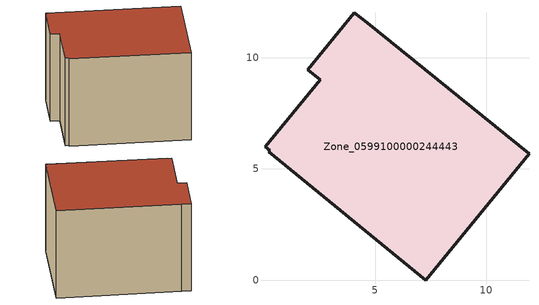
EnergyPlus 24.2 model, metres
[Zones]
Zone_0599100000244443
 floor ground (C_G): 2.53,9 1.97,9.46 4.07,12.01 4.64,11.58 11.92,5.68 7.28,0 0.22,5.76 0.28,5.83 0.05,6 z0
 wall outside (C_F): 11.92,5.68 4.64,11.58 4.07,12.01 1.97,9.46 2.53,9 0.05,6 0.28,5.83 0.22,5.76 7.28,0 11.92,5.68 z0:7.34
 roof outside (C_R): 0.22,5.76 7.28,0 11.92,5.68 4.64,11.58 4.07,12.01 1.97,9.46 2.53,9 0.05,6 0.28,5.83 z7.34
[BUILDING]
Pand.0599100000244443: North Axis=0; Terrain=City; Loads Convergence Tolerance Value=0.04; Temperature Convergence Tolerance Value=0.4; Solar Distribution=FullExterior; Maximum Number of Warmup Days=25; Minimum Number of Warmup Days=1
[Site:Location]
Rotterdam.The.Hague.AP_ZH_NLD Design_Conditions: Latitude=51.96; Longitude=4.45; Time Zone=1; Elevation=-4.5
[SITE:GROUNDTEMPERATURE:BUILDINGSURFACE]
18, 18, 18, 18, 18, 18, 18, 18, 18, 18, 18, 18
[MATERIAL] Thermal Absorptance=0.9; Solar Absorptance=0.7; Visible Absorptance=0.7
Name | Roughness | Thickness | Conductivity | Density | Specific Heat
G.TC.1946-1964 | MediumSmooth | 0.15 | 1 | 540 | 1210
F.TC.1946-1964 | Rough | 0.3 | 0.857143 | 1920 | 840
R.TC.1946-1964 | MediumRough | 0.2 | 0.235294 | 1500 | 1000
[CONSTRUCTION]
C_G: G.TC.1946-1964
C_F: F.TC.1946-1964
C_R: R.TC.1946-1964
[ZONE]
Zone_0599100000244443: Type=1; Multiplier=1; Ceiling Height=Autocalculate; Volume=Autocalculate; Floor Area=autocalculate; Part of Total Floor Area=Yes
[ZONEINFILTRATION:DESIGNFLOWRATE]
Infil_Zone_0599100000244443: Zone or ZoneList or Space or SpaceList=Zone_0599100000244443; Schedule=AlwaysOn; Design Flow Rate Calculation Method=Flow/Area; Flow Rate per Floor Area=0.003; Constant Term Coefficient=1; Temperature Term Coefficient=0; Velocity Term Coefficient=0; Velocity Squared Term Coefficient=0
[HVACTEMPLATE:ZONE:IDEALLOADSAIRSYSTEM]
Zone_0599100000244443: Maximum Heating Supply Air Temperature=50; Minimum Cooling Supply Air Temperature=13; Maximum Heating Supply Air Humidity Ratio=0.0156; Minimum Cooling Supply Air Humidity Ratio=0.0077; Heating Limit=NoLimit; Cooling Limit=NoLimit; Dehumidification Control Type=ConstantSensibleHeatRatio; Cooling Sensible Heat Ratio=0.7; Dehumidification Setpoint=60; Humidification Control Type=None; Humidification Setpoint=30; Outdoor Air Method=None; Outdoor Air Flow Rate per Person=0.00944; Outdoor Air Flow Rate per Zone Floor Area=0; Outdoor Air Flow Rate per Zone=0; Demand Controlled Ventilation Type=None; Outdoor Air Economizer Type=NoEconomizer; Heat Recovery Type=None; Sensible Heat Recovery Effectiveness=0.7; Latent Heat Recovery Effectiveness=0.65
[ZONECONTROL:THERMOSTAT]
ThermostatControl_Zone_0599100000244443: Zone or ZoneList=Zone_0599100000244443; Control Type Schedule=DualSetpointControlType; Control 1=Thermostat_Zone_0599100000244443; Temperature Difference Between Cutout And Setpoint=0
[THERMOSTATSETPOINT:DUALSETPOINT]
Thermostat_Zone_0599100000244443: Heating Setpoint Temperature Schedule=HeatingSetpoint_Zone_0599100000244443; Cooling Setpoint Temperature Schedule=CoolingSetpoint_Zone_0599100000244443
[SCHEDULE:COMPACT]
HeatingSetpoint_Zone_0599100000244443: Through: 12/31, For: AllDays, Until: 24:00, 21
CoolingSetpoint_Zone_0599100000244443: Through: 12/31, For: AllDays, Until: 24:00, 24
DualSetpointControlType: Through: 12/31, For: AllDays, Until: 24:00, 4
AlwaysOn: Through: 12/31, For: AllDays, Until: 24:00, 1
